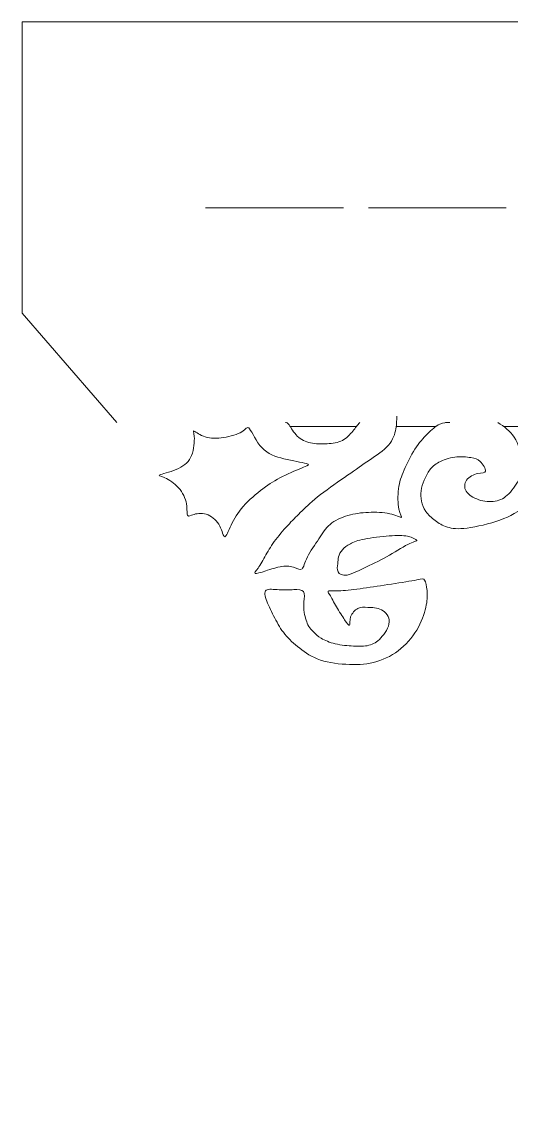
# Model space of a CAD drawing. Header units: millimetres. Extents: x -226 to 16, y -58 to 146.
# Drawn here: x -225.7 to -197.4, y 83.3 to 146 of the extents above; entities that cross this region are included whole.
import ezdxf
from ezdxf.lldxf.tags import DXFTag

# ---------------------------------------------------------------- set-up
doc = ezdxf.new("R2010")
doc.units = ezdxf.units.MM
doc.header["$MEASUREMENT"] = 0
doc.layers.add('Capa 1', color=7, linetype='Continuous')
tags = doc.linetypes.add('New Line34', pattern=[2.5, 0.5, -0.5, 1, -0.5]).pattern_tags.tags
tags[10:11] = [DXFTag(74, 4), DXFTag(75, 0), DXFTag(340, '0'), DXFTag(46, 1.0), DXFTag(50, 0.0), DXFTag(44, 0.0), DXFTag(45, 0.0)]
tags[8:9] = [DXFTag(74, 4), DXFTag(75, 0), DXFTag(340, '0'), DXFTag(46, 1.0), DXFTag(50, 0.0), DXFTag(44, 0.0), DXFTag(45, 0.0)]
tags[6:7] = [DXFTag(74, 4), DXFTag(75, 0), DXFTag(340, '0'), DXFTag(46, 1.0), DXFTag(50, 0.0), DXFTag(44, 0.0), DXFTag(45, 0.0)]
tags[4:5] = [DXFTag(74, 4), DXFTag(75, 0), DXFTag(340, '0'), DXFTag(46, 1.0), DXFTag(50, 0.0), DXFTag(44, 0.0), DXFTag(45, 0.0)]
tags = doc.linetypes.add('New Line35', pattern=[2.5, 0.5, -0.5, 1, -0.5]).pattern_tags.tags
tags[10:11] = [DXFTag(74, 4), DXFTag(75, 0), DXFTag(340, '0'), DXFTag(46, 1.0), DXFTag(50, 0.0), DXFTag(44, 0.0), DXFTag(45, 0.0)]
tags[8:9] = [DXFTag(74, 4), DXFTag(75, 0), DXFTag(340, '0'), DXFTag(46, 1.0), DXFTag(50, 0.0), DXFTag(44, 0.0), DXFTag(45, 0.0)]
tags[6:7] = [DXFTag(74, 4), DXFTag(75, 0), DXFTag(340, '0'), DXFTag(46, 1.0), DXFTag(50, 0.0), DXFTag(44, 0.0), DXFTag(45, 0.0)]
tags[4:5] = [DXFTag(74, 4), DXFTag(75, 0), DXFTag(340, '0'), DXFTag(46, 1.0), DXFTag(50, 0.0), DXFTag(44, 0.0), DXFTag(45, 0.0)]

msp = doc.modelspace()

# ---------------------------------------------------------------- linework, layer by layer
at = {"layer": 'Capa 1', "color": 1, "lineweight": 20}
for points, knots in [([(-225.6692, 129.1394), (-225.6692, 129.1394), (-225.6692, 136.1807), (-225.6692, 136.1807), (-225.6692, 136.1807), (-225.6692, 136.1807), (-225.6692, 142.1497), (-225.6692, 142.1497), (-225.6692, 142.1497), (-225.6692, 142.1497), (-225.6692, 145.9659), (-225.6692, 145.9659), (-225.6692, 145.9659), (-225.6692, 145.9659), (-107.8198, 145.9659), (-107.8198, 145.9659), (-107.8198, 145.9659), (-107.8198, 145.9659), (-107.8198, 142.1497), (-107.8198, 142.1497), (-107.8198, 142.1497), (-107.8198, 142.1497), (-107.7221, 134.8823), (-107.7221, 134.8823), (-107.7221, 134.8823), (-107.7221, 134.8823), (16.1929, 134.8634), (16.1929, 134.8634), (16.1929, 134.8634), (16.1929, 134.8634), (16.1929, -47.4026), (16.1929, -47.4026), (16.1929, -47.4026), (16.1929, -47.4026), (-107.9229, -47.0851), (-107.9229, -47.0851), (-107.9229, -47.0851), (-107.9229, -47.0851), (-107.8198, -54.2656), (-107.8198, -54.2656), (-107.8198, -54.2656), (-107.8198, -54.2656), (-107.8198, -57.9157), (-107.8198, -57.9157), (-107.8198, -57.9157), (-107.8198, -57.9157), (-225.6692, -57.9157), (-225.6692, -57.9157), (-225.6692, -57.9157), (-225.6692, -57.9157), (-225.6692, -54.2656), (-225.6692, -54.2656), (-225.6692, -54.2656), (-225.6692, -54.2656), (-225.6937, -49.5902), (-225.6937, -49.5902), (-225.6937, -49.5902), (-225.6937, -49.5902), (-225.6937, -41.2306), (-225.6937, -41.2306)], [0, 0, 0, 0, 0.0625, 0.0625, 0.0625, 0.0625, 0.125, 0.125, 0.125, 0.125, 0.1875, 0.1875, 0.1875, 0.1875, 0.25, 0.25, 0.25, 0.25, 0.3125, 0.3125, 0.3125, 0.3125, 0.375, 0.375, 0.375, 0.375, 0.4375, 0.4375, 0.4375, 0.4375, 0.5, 0.5, 0.5, 0.5, 0.5625, 0.5625, 0.5625, 0.5625, 0.625, 0.625, 0.625, 0.625, 0.6875, 0.6875, 0.6875, 0.6875, 0.75, 0.75, 0.75, 0.75, 0.8125, 0.8125, 0.8125, 0.8125, 0.875, 0.875, 0.875, 0.875, 1, 1, 1, 1]), ([(-220.2062, 122.8192), (-220.2062, 122.8192), (-225.6692, 129.1394), (-225.6692, 129.1394), (-225.6692, 129.1394), (-225.6692, 129.1394), (-225.6692, 143.7508), (-225.6692, 143.7508)], [0, 0, 0, 0, 0.3333333, 0.3333333, 0.3333333, 0.3333333, 1, 1, 1, 1]), ([(-204.0438, 123.1908), (-204.0438, 122.9647), (-204.0438, 122.7386), (-204.096, 122.4516), (-204.096, 122.4516), (-204.1482, 122.1646), (-204.2525, 121.8168), (-204.5221, 121.5037), (-204.5221, 121.5037), (-204.7917, 121.1906), (-205.2265, 120.9123), (-205.6265, 120.6427), (-205.6265, 120.6427), (-206.0266, 120.3731), (-206.3919, 120.1123), (-206.8789, 119.7731), (-206.8789, 119.7731), (-207.3658, 119.4339), (-207.9746, 119.0164), (-208.4442, 118.6512), (-208.4442, 118.6512), (-208.9138, 118.2859), (-209.2444, 117.9729), (-209.5139, 117.712), (-209.5139, 117.712), (-209.7835, 117.4511), (-209.9922, 117.2424), (-210.2444, 116.9728), (-210.2444, 116.9728), (-210.4966, 116.7032), (-210.7923, 116.3727), (-211.0271, 116.0596), (-211.0271, 116.0596), (-211.2619, 115.7466), (-211.4358, 115.4509), (-211.601, 115.1638), (-211.601, 115.1638), (-211.7663, 114.8769), (-211.9228, 114.5986), (-212.0533, 114.4073), (-212.0533, 114.4073), (-212.1837, 114.216), (-212.2881, 114.1116), (-212.2186, 114.0942), (-212.2186, 114.0942), (-212.1489, 114.0768), (-211.9054, 114.1464), (-211.6097, 114.242), (-211.6097, 114.242), (-211.314, 114.3377), (-210.9662, 114.4594), (-210.6706, 114.5029), (-210.6706, 114.5029), (-210.3748, 114.5464), (-210.1313, 114.5117), (-209.94, 114.4421), (-209.94, 114.4421), (-209.7487, 114.3725), (-209.6095, 114.2681), (-209.5139, 114.3551), (-209.5139, 114.3551), (-209.4182, 114.4421), (-209.3661, 114.7204), (-209.2008, 115.0509), (-209.2008, 115.0509), (-209.0356, 115.3813), (-208.7573, 115.764), (-208.5399, 116.0945), (-208.5399, 116.0945), (-208.3225, 116.4249), (-208.166, 116.7032), (-207.8964, 116.9293), (-207.8964, 116.9293), (-207.6268, 117.1554), (-207.2441, 117.3293), (-206.8614, 117.4423), (-206.8614, 117.4423), (-206.4788, 117.5554), (-206.0961, 117.6076), (-205.6787, 117.625), (-205.6787, 117.625), (-205.2613, 117.6425), (-204.8091, 117.625), (-204.4525, 117.5468), (-204.4525, 117.5468), (-204.0959, 117.4685), (-203.8351, 117.3294), (-203.7742, 117.338), (-203.7742, 117.338), (-203.7133, 117.3467), (-203.8524, 117.5033), (-203.922, 117.8163), (-203.922, 117.8163), (-203.9916, 118.1294), (-203.9916, 118.5991), (-203.9394, 118.9904), (-203.9394, 118.9904), (-203.8872, 119.3818), (-203.7829, 119.6948), (-203.6177, 120.0774), (-203.6177, 120.0774), (-203.4525, 120.4601), (-203.2263, 120.9123), (-202.9916, 121.2776), (-202.9916, 121.2776), (-202.7568, 121.6428), (-202.5132, 121.9211), (-202.2697, 122.1635), (-202.2697, 122.1635), (-202.0262, 122.406), (-201.7827, 122.6125), (-201.5653, 122.7159), (-201.5653, 122.7159), (-201.3479, 122.8192), (-201.1566, 122.8192), (-201.061, 122.8192), (-201.061, 122.8192), (-200.9653, 122.8192), (-200.9653, 122.8192), (-201.0088, 122.8192), (-201.0088, 122.8192), (-201.0523, 122.8192), (-201.1392, 122.8192), (-201.2261, 122.8192)], [0, 0, 0, 0, 0.03125, 0.03125, 0.03125, 0.03125, 0.0625, 0.0625, 0.0625, 0.0625, 0.09375, 0.09375, 0.09375, 0.09375, 0.125, 0.125, 0.125, 0.125, 0.15625, 0.15625, 0.15625, 0.15625, 0.1875, 0.1875, 0.1875, 0.1875, 0.21875, 0.21875, 0.21875, 0.21875, 0.25, 0.25, 0.25, 0.25, 0.28125, 0.28125, 0.28125, 0.28125, 0.3125, 0.3125, 0.3125, 0.3125, 0.34375, 0.34375, 0.34375, 0.34375, 0.375, 0.375, 0.375, 0.375, 0.40625, 0.40625, 0.40625, 0.40625, 0.4375, 0.4375, 0.4375, 0.4375, 0.46875, 0.46875, 0.46875, 0.46875, 0.5, 0.5, 0.5, 0.5, 0.53125, 0.53125, 0.53125, 0.53125, 0.5625, 0.5625, 0.5625, 0.5625, 0.59375, 0.59375, 0.59375, 0.59375, 0.625, 0.625, 0.625, 0.625, 0.65625, 0.65625, 0.65625, 0.65625, 0.6875, 0.6875, 0.6875, 0.6875, 0.71875, 0.71875, 0.71875, 0.71875, 0.75, 0.75, 0.75, 0.75, 0.78125, 0.78125, 0.78125, 0.78125, 0.8125, 0.8125, 0.8125, 0.8125, 0.84375, 0.84375, 0.84375, 0.84375, 0.875, 0.875, 0.875, 0.875, 0.90625, 0.90625, 0.90625, 0.90625, 0.9375, 0.9375, 0.9375, 0.9375, 1, 1, 1, 1]), ([(-213.9752, 116.2162), (-214.0622, 116.2162), (-214.1144, 116.5467), (-214.2622, 116.8336), (-214.2622, 116.8336), (-214.41, 117.1206), (-214.6536, 117.3642), (-214.9318, 117.4772), (-214.9318, 117.4772), (-215.2101, 117.5903), (-215.5232, 117.5728), (-215.7407, 117.512), (-215.7407, 117.512), (-215.9581, 117.4511), (-216.0798, 117.3467), (-216.1233, 117.4598), (-216.1233, 117.4598), (-216.1667, 117.5728), (-216.1319, 117.9033), (-216.2102, 118.2337), (-216.2102, 118.2337), (-216.2884, 118.5642), (-216.4798, 118.8947), (-216.732, 119.1469), (-216.732, 119.1469), (-216.9842, 119.3991), (-217.2972, 119.573), (-217.5146, 119.66), (-217.5146, 119.66), (-217.7321, 119.7469), (-217.8538, 119.7469), (-217.6711, 119.8078), (-217.6711, 119.8078), (-217.4885, 119.8687), (-217.0016, 119.9904), (-216.6363, 120.1643), (-216.6363, 120.1643), (-216.2711, 120.3383), (-216.0275, 120.5644), (-215.8884, 120.9122), (-215.8884, 120.9122), (-215.7492, 121.2601), (-215.7145, 121.7298), (-215.732, 122.0081), (-215.732, 122.0081), (-215.7493, 122.2863), (-215.8188, 122.3733), (-215.732, 122.3211), (-215.732, 122.3211), (-215.645, 122.269), (-215.4014, 122.0776), (-215.0971, 121.9819), (-215.0971, 121.9819), (-214.7927, 121.8863), (-214.4274, 121.8863), (-214.0361, 121.9472), (-214.0361, 121.9472), (-213.6448, 122.0081), (-213.2273, 122.1298), (-212.9879, 122.2852), (-212.9879, 122.2852), (-212.7485, 122.4407), (-212.687, 122.63), (-212.5393, 122.4473), (-212.5393, 122.4473), (-212.3914, 122.2647), (-212.1571, 121.7102), (-211.8226, 121.3547), (-211.8226, 121.3547), (-211.488, 120.9993), (-211.0532, 120.8427), (-210.5575, 120.7209), (-210.5575, 120.7209), (-210.0618, 120.5992), (-209.5052, 120.5122), (-209.2704, 120.4514), (-209.2704, 120.4514), (-209.0356, 120.3905), (-209.1226, 120.3557), (-209.4183, 120.234), (-209.4183, 120.234), (-209.7139, 120.1122), (-210.2183, 119.9035), (-210.6358, 119.6948), (-210.6358, 119.6948), (-211.0532, 119.4861), (-211.3836, 119.2773), (-211.7663, 118.9903), (-211.7663, 118.9903), (-212.1489, 118.7034), (-212.5837, 118.3382), (-212.9055, 117.9729), (-212.9055, 117.9729), (-213.2273, 117.6076), (-213.436, 117.2424), (-213.6013, 116.8945), (-213.6013, 116.8945), (-213.7665, 116.5467), (-213.8882, 116.2162), (-213.9752, 116.2162)], [0, 0, 0, 0, 0.0384615, 0.0384615, 0.0384615, 0.0384615, 0.0769231, 0.0769231, 0.0769231, 0.0769231, 0.1153846, 0.1153846, 0.1153846, 0.1153846, 0.1538462, 0.1538462, 0.1538462, 0.1538462, 0.1923077, 0.1923077, 0.1923077, 0.1923077, 0.2307692, 0.2307692, 0.2307692, 0.2307692, 0.2692308, 0.2692308, 0.2692308, 0.2692308, 0.3076923, 0.3076923, 0.3076923, 0.3076923, 0.3461538, 0.3461538, 0.3461538, 0.3461538, 0.3846154, 0.3846154, 0.3846154, 0.3846154, 0.4230769, 0.4230769, 0.4230769, 0.4230769, 0.4615385, 0.4615385, 0.4615385, 0.4615385, 0.5, 0.5, 0.5, 0.5, 0.5384615, 0.5384615, 0.5384615, 0.5384615, 0.5769231, 0.5769231, 0.5769231, 0.5769231, 0.6153846, 0.6153846, 0.6153846, 0.6153846, 0.6538462, 0.6538462, 0.6538462, 0.6538462, 0.6923077, 0.6923077, 0.6923077, 0.6923077, 0.7307692, 0.7307692, 0.7307692, 0.7307692, 0.7692308, 0.7692308, 0.7692308, 0.7692308, 0.8076923, 0.8076923, 0.8076923, 0.8076923, 0.8461538, 0.8461538, 0.8461538, 0.8461538, 0.8846154, 0.8846154, 0.8846154, 0.8846154, 0.9230769, 0.9230769, 0.9230769, 0.9230769, 1, 1, 1, 1]), ([(-206.1831, 122.8192), (-206.3049, 122.6648), (-206.4266, 122.5103), (-206.5832, 122.32), (-206.5832, 122.32), (-206.7397, 122.1298), (-206.9311, 121.9037), (-207.1833, 121.7732), (-207.1833, 121.7732), (-207.4354, 121.6428), (-207.7485, 121.608), (-208.0703, 121.5906), (-208.0703, 121.5906), (-208.392, 121.5732), (-208.7225, 121.5732), (-209.0182, 121.6341), (-209.0182, 121.6341), (-209.3139, 121.695), (-209.5747, 121.8167), (-209.7835, 122.0243), (-209.7835, 122.0243), (-209.9922, 122.2321), (-210.1488, 122.5256), (-210.2532, 122.6723), (-210.2532, 122.6723), (-210.3576, 122.8192), (-210.4097, 122.8192), (-210.4619, 122.8192)], [0, 0, 0, 0, 0.125, 0.125, 0.125, 0.125, 0.25, 0.25, 0.25, 0.25, 0.375, 0.375, 0.375, 0.375, 0.5, 0.5, 0.5, 0.5, 0.625, 0.625, 0.625, 0.625, 0.75, 0.75, 0.75, 0.75, 1, 1, 1, 1]), ([(-198.1998, 122.8192), (-197.8519, 122.5778), (-197.5041, 122.3364), (-197.2606, 121.9635), (-197.2606, 121.9635), (-197.017, 121.5906), (-196.8779, 121.0862), (-196.8257, 120.6775), (-196.8257, 120.6775), (-196.7735, 120.2688), (-196.8083, 119.9557), (-196.9474, 119.6251), (-196.9474, 119.6251), (-197.0866, 119.2947), (-197.3301, 118.9469), (-197.5736, 118.7033), (-197.5736, 118.7033), (-197.8171, 118.4599), (-198.0606, 118.3207), (-198.3563, 118.2685), (-198.3563, 118.2685), (-198.652, 118.2164), (-198.9998, 118.2512), (-199.3129, 118.3555), (-199.3129, 118.3555), (-199.626, 118.4599), (-199.9043, 118.6338), (-200.0348, 118.8425), (-200.0348, 118.8425), (-200.1652, 119.0512), (-200.1477, 119.2948), (-200.0086, 119.4861), (-200.0086, 119.4861), (-199.8694, 119.6774), (-199.6086, 119.8165), (-199.3738, 119.8687), (-199.3738, 119.8687), (-199.1389, 119.9209), (-198.9303, 119.8861), (-198.9129, 120.0078), (-198.9129, 120.0078), (-198.8955, 120.1296), (-199.0693, 120.4079), (-199.2259, 120.5644), (-199.2259, 120.5644), (-199.3824, 120.721), (-199.5216, 120.7557), (-199.7651, 120.7905), (-199.7651, 120.7905), (-200.0086, 120.8253), (-200.3565, 120.8601), (-200.6956, 120.8166), (-200.6956, 120.8166), (-201.0347, 120.7732), (-201.3653, 120.6515), (-201.6087, 120.521), (-201.6087, 120.521), (-201.8522, 120.3905), (-202.0088, 120.2513), (-202.1392, 120.0774), (-202.1392, 120.0774), (-202.2696, 119.9035), (-202.3741, 119.6948), (-202.461, 119.486), (-202.461, 119.486), (-202.548, 119.2773), (-202.6175, 119.0687), (-202.6437, 118.8686), (-202.6437, 118.8686), (-202.6698, 118.6686), (-202.6523, 118.4773), (-202.6089, 118.2773), (-202.6089, 118.2773), (-202.5654, 118.0772), (-202.4958, 117.8686), (-202.3654, 117.6772), (-202.3654, 117.6772), (-202.2349, 117.4859), (-202.0436, 117.3119), (-201.8349, 117.1553), (-201.8349, 117.1553), (-201.6262, 116.9988), (-201.4001, 116.8597), (-201.1218, 116.7727), (-201.1218, 116.7727), (-200.8435, 116.6858), (-200.513, 116.651), (-199.9739, 116.7206), (-199.9739, 116.7206), (-199.4347, 116.7902), (-198.6867, 116.964), (-198.0867, 117.1814), (-198.0867, 117.1814), (-197.4866, 117.3989), (-197.0344, 117.6598), (-196.4083, 118.086), (-196.4083, 118.086), (-195.7821, 118.5121), (-194.982, 119.1034), (-193.9385, 119.9198), (-193.9385, 119.9198), (-192.8949, 120.7362), (-191.6077, 121.7777), (-190.3207, 122.8192)], [0, 0, 0, 0, 0.037037, 0.037037, 0.037037, 0.037037, 0.0740741, 0.0740741, 0.0740741, 0.0740741, 0.1111111, 0.1111111, 0.1111111, 0.1111111, 0.1481481, 0.1481481, 0.1481481, 0.1481481, 0.1851852, 0.1851852, 0.1851852, 0.1851852, 0.2222222, 0.2222222, 0.2222222, 0.2222222, 0.2592593, 0.2592593, 0.2592593, 0.2592593, 0.2962963, 0.2962963, 0.2962963, 0.2962963, 0.3333333, 0.3333333, 0.3333333, 0.3333333, 0.3703704, 0.3703704, 0.3703704, 0.3703704, 0.4074074, 0.4074074, 0.4074074, 0.4074074, 0.4444444, 0.4444444, 0.4444444, 0.4444444, 0.4814815, 0.4814815, 0.4814815, 0.4814815, 0.5185185, 0.5185185, 0.5185185, 0.5185185, 0.5555556, 0.5555556, 0.5555556, 0.5555556, 0.5925926, 0.5925926, 0.5925926, 0.5925926, 0.6296296, 0.6296296, 0.6296296, 0.6296296, 0.6666667, 0.6666667, 0.6666667, 0.6666667, 0.7037037, 0.7037037, 0.7037037, 0.7037037, 0.7407407, 0.7407407, 0.7407407, 0.7407407, 0.7777778, 0.7777778, 0.7777778, 0.7777778, 0.8148148, 0.8148148, 0.8148148, 0.8148148, 0.8518519, 0.8518519, 0.8518519, 0.8518519, 0.8888889, 0.8888889, 0.8888889, 0.8888889, 0.9259259, 0.9259259, 0.9259259, 0.9259259, 1, 1, 1, 1]), ([(-206.905, 114.0073), (-206.618, 114.0594), (-206.2179, 114.2682), (-205.7918, 114.4769), (-205.7918, 114.4769), (-205.3656, 114.6856), (-204.9135, 114.8943), (-204.47, 115.1465), (-204.47, 115.1465), (-204.0264, 115.3987), (-203.5916, 115.6944), (-203.296, 115.8335), (-203.296, 115.8335), (-203.0002, 115.9727), (-202.8436, 115.9552), (-202.8785, 116.0074), (-202.8785, 116.0074), (-202.9133, 116.0597), (-203.1394, 116.1814), (-203.4177, 116.2422), (-203.4177, 116.2422), (-203.6959, 116.3031), (-204.0264, 116.3031), (-204.4786, 116.2683), (-204.4786, 116.2683), (-204.9308, 116.2336), (-205.5048, 116.164), (-205.9048, 116.0857), (-205.9048, 116.0857), (-206.3049, 116.0075), (-206.531, 115.9205), (-206.7223, 115.8161), (-206.7223, 115.8161), (-206.9136, 115.7118), (-207.0702, 115.5901), (-207.1833, 115.4596), (-207.1833, 115.4596), (-207.2963, 115.3292), (-207.3658, 115.19), (-207.4006, 115.0595), (-207.4006, 115.0595), (-207.4354, 114.9291), (-207.4354, 114.8074), (-207.4529, 114.6595), (-207.4529, 114.6595), (-207.4703, 114.5117), (-207.505, 114.3377), (-207.4354, 114.1986), (-207.4354, 114.1986), (-207.3658, 114.0594), (-207.192, 113.9551), (-206.905, 114.0073)], [0, 0, 0, 0, 0.0714286, 0.0714286, 0.0714286, 0.0714286, 0.1428571, 0.1428571, 0.1428571, 0.1428571, 0.2142857, 0.2142857, 0.2142857, 0.2142857, 0.2857143, 0.2857143, 0.2857143, 0.2857143, 0.3571429, 0.3571429, 0.3571429, 0.3571429, 0.4285714, 0.4285714, 0.4285714, 0.4285714, 0.5, 0.5, 0.5, 0.5, 0.5714286, 0.5714286, 0.5714286, 0.5714286, 0.6428571, 0.6428571, 0.6428571, 0.6428571, 0.7142857, 0.7142857, 0.7142857, 0.7142857, 0.7857143, 0.7857143, 0.7857143, 0.7857143, 0.8571429, 0.8571429, 0.8571429, 0.8571429, 1, 1, 1, 1]), ([(-211.5837, 113.1289), (-211.4532, 113.2246), (-211.1402, 113.1724), (-210.8358, 113.155), (-210.8358, 113.155), (-210.5314, 113.1376), (-210.2357, 113.1551), (-209.9835, 113.1637), (-209.9835, 113.1637), (-209.7313, 113.1724), (-209.5226, 113.1724), (-209.4357, 113.0507), (-209.4357, 113.0507), (-209.3487, 112.929), (-209.3834, 112.6854), (-209.4009, 112.4593), (-209.4009, 112.4593), (-209.4182, 112.2332), (-209.4182, 112.0245), (-209.3921, 111.8506), (-209.3921, 111.8506), (-209.3661, 111.6766), (-209.3139, 111.5375), (-209.2704, 111.407), (-209.2704, 111.407), (-209.2269, 111.2766), (-209.1921, 111.1549), (-209.1226, 111.0418), (-209.1226, 111.0418), (-209.053, 110.9287), (-208.9486, 110.8243), (-208.8356, 110.7113), (-208.8356, 110.7113), (-208.7225, 110.5982), (-208.6008, 110.4765), (-208.4008, 110.3547), (-208.4008, 110.3547), (-208.2008, 110.233), (-207.9224, 110.1113), (-207.592, 110.0329), (-207.592, 110.0329), (-207.2615, 109.9547), (-206.8788, 109.92), (-206.5397, 109.9025), (-206.5397, 109.9025), (-206.2005, 109.8851), (-205.9048, 109.8851), (-205.6526, 109.946), (-205.6526, 109.946), (-205.4004, 110.0069), (-205.1918, 110.1286), (-204.9656, 110.3721), (-204.9656, 110.3721), (-204.7395, 110.6157), (-204.496, 110.9809), (-204.4786, 111.294), (-204.4786, 111.294), (-204.4612, 111.6071), (-204.6699, 111.8679), (-204.9221, 111.9983), (-204.9221, 111.9983), (-205.1743, 112.1288), (-205.47, 112.1288), (-205.7049, 112.1375), (-205.7049, 112.1375), (-205.9396, 112.1462), (-206.1136, 112.1636), (-206.2875, 112.0767), (-206.2875, 112.0767), (-206.4615, 111.9897), (-206.6353, 111.7983), (-206.7049, 111.5896), (-206.7049, 111.5896), (-206.7745, 111.3809), (-206.7397, 111.1549), (-206.7745, 111.1113), (-206.7745, 111.1113), (-206.8093, 111.0679), (-206.9137, 111.207), (-207.0528, 111.4157), (-207.0528, 111.4157), (-207.192, 111.6244), (-207.3658, 111.9027), (-207.5224, 112.1723), (-207.5224, 112.1723), (-207.6789, 112.4419), (-207.8181, 112.7028), (-207.9138, 112.8593), (-207.9138, 112.8593), (-208.0094, 113.0159), (-208.0616, 113.0681), (-207.966, 113.0855), (-207.966, 113.0855), (-207.8703, 113.1028), (-207.6268, 113.0855), (-207.2789, 113.1028), (-207.2789, 113.1028), (-206.9311, 113.1202), (-206.4788, 113.1724), (-205.9744, 113.242), (-205.9744, 113.242), (-205.47, 113.3116), (-204.9134, 113.3985), (-204.3482, 113.4855), (-204.3482, 113.4855), (-203.7829, 113.5725), (-203.2089, 113.6594), (-202.8872, 113.7203), (-202.8872, 113.7203), (-202.5654, 113.7812), (-202.4958, 113.816), (-202.4349, 113.7116), (-202.4349, 113.7116), (-202.3741, 113.6073), (-202.3219, 113.3637), (-202.2958, 113.1203), (-202.2958, 113.1203), (-202.2697, 112.8768), (-202.2697, 112.6332), (-202.3393, 112.2767), (-202.3393, 112.2767), (-202.4089, 111.9202), (-202.548, 111.4505), (-202.7916, 110.9983), (-202.7916, 110.9983), (-203.035, 110.546), (-203.3828, 110.1113), (-203.8003, 109.7634), (-203.8003, 109.7634), (-204.2178, 109.4155), (-204.7047, 109.1546), (-205.2005, 109.0068), (-205.2005, 109.0068), (-205.6962, 108.8589), (-206.2005, 108.8242), (-206.7658, 108.8416), (-206.7658, 108.8416), (-207.3311, 108.8589), (-207.9572, 108.9285), (-208.453, 109.0937), (-208.453, 109.0937), (-208.9486, 109.259), (-209.3139, 109.5198), (-209.6443, 109.7807), (-209.6443, 109.7807), (-209.9748, 110.0416), (-210.2705, 110.3026), (-210.5053, 110.5896), (-210.5053, 110.5896), (-210.7401, 110.8766), (-210.914, 111.1896), (-211.088, 111.52), (-211.088, 111.52), (-211.2619, 111.8506), (-211.4358, 112.1984), (-211.5489, 112.494), (-211.5489, 112.494), (-211.6619, 112.7897), (-211.7142, 113.0333), (-211.5837, 113.1289)], [0, 0, 0, 0, 0.0243902, 0.0243902, 0.0243902, 0.0243902, 0.0487805, 0.0487805, 0.0487805, 0.0487805, 0.0731707, 0.0731707, 0.0731707, 0.0731707, 0.097561, 0.097561, 0.097561, 0.097561, 0.1219512, 0.1219512, 0.1219512, 0.1219512, 0.1463415, 0.1463415, 0.1463415, 0.1463415, 0.1707317, 0.1707317, 0.1707317, 0.1707317, 0.195122, 0.195122, 0.195122, 0.195122, 0.2195122, 0.2195122, 0.2195122, 0.2195122, 0.2439024, 0.2439024, 0.2439024, 0.2439024, 0.2682927, 0.2682927, 0.2682927, 0.2682927, 0.2926829, 0.2926829, 0.2926829, 0.2926829, 0.3170732, 0.3170732, 0.3170732, 0.3170732, 0.3414634, 0.3414634, 0.3414634, 0.3414634, 0.3658537, 0.3658537, 0.3658537, 0.3658537, 0.3902439, 0.3902439, 0.3902439, 0.3902439, 0.4146341, 0.4146341, 0.4146341, 0.4146341, 0.4390244, 0.4390244, 0.4390244, 0.4390244, 0.4634146, 0.4634146, 0.4634146, 0.4634146, 0.4878049, 0.4878049, 0.4878049, 0.4878049, 0.5121951, 0.5121951, 0.5121951, 0.5121951, 0.5365854, 0.5365854, 0.5365854, 0.5365854, 0.5609756, 0.5609756, 0.5609756, 0.5609756, 0.5853659, 0.5853659, 0.5853659, 0.5853659, 0.6097561, 0.6097561, 0.6097561, 0.6097561, 0.6341463, 0.6341463, 0.6341463, 0.6341463, 0.6585366, 0.6585366, 0.6585366, 0.6585366, 0.6829268, 0.6829268, 0.6829268, 0.6829268, 0.7073171, 0.7073171, 0.7073171, 0.7073171, 0.7317073, 0.7317073, 0.7317073, 0.7317073, 0.7560976, 0.7560976, 0.7560976, 0.7560976, 0.7804878, 0.7804878, 0.7804878, 0.7804878, 0.804878, 0.804878, 0.804878, 0.804878, 0.8292683, 0.8292683, 0.8292683, 0.8292683, 0.8536585, 0.8536585, 0.8536585, 0.8536585, 0.8780488, 0.8780488, 0.8780488, 0.8780488, 0.902439, 0.902439, 0.902439, 0.902439, 0.9268293, 0.9268293, 0.9268293, 0.9268293, 0.9512195, 0.9512195, 0.9512195, 0.9512195, 1, 1, 1, 1])]:
    msp.add_open_spline(points, degree=3, knots=knots, dxfattribs=at)
at = {"layer": 'Capa 1', "color": 177, "linetype": 'New Line35', "lineweight": 20}
msp.add_open_spline([(-215.078, 135.2176), (-215.078, 135.2176), (-207.1225, 135.2176), (-207.1225, 135.2176)], degree=3, dxfattribs=at)
at = {"layer": 'Capa 1', "color": 177, "linetype": 'New Line34', "lineweight": 20}
msp.add_open_spline([(-205.683, 135.2176), (-205.683, 135.2176), (-197.7275, 135.2176), (-197.7275, 135.2176)], degree=3, dxfattribs=at)
at = {"layer": 'Capa 1', "color": 1, "lineweight": 20}
for points in [[(-206.3729, 122.5796), (-207.6458, 122.5796), (-208.9185, 122.5796), (-210.1914, 122.5796)], [(-201.7919, 122.5796), (-202.5531, 122.5796), (-203.3143, 122.5796), (-204.0755, 122.5796)], [(-190.6168, 122.5796), (-193.0327, 122.5796), (-195.4487, 122.5796), (-197.8646, 122.5796)]]:
    msp.add_open_spline(points, degree=3, dxfattribs=at)

doc.saveas('drawing.dxf')
